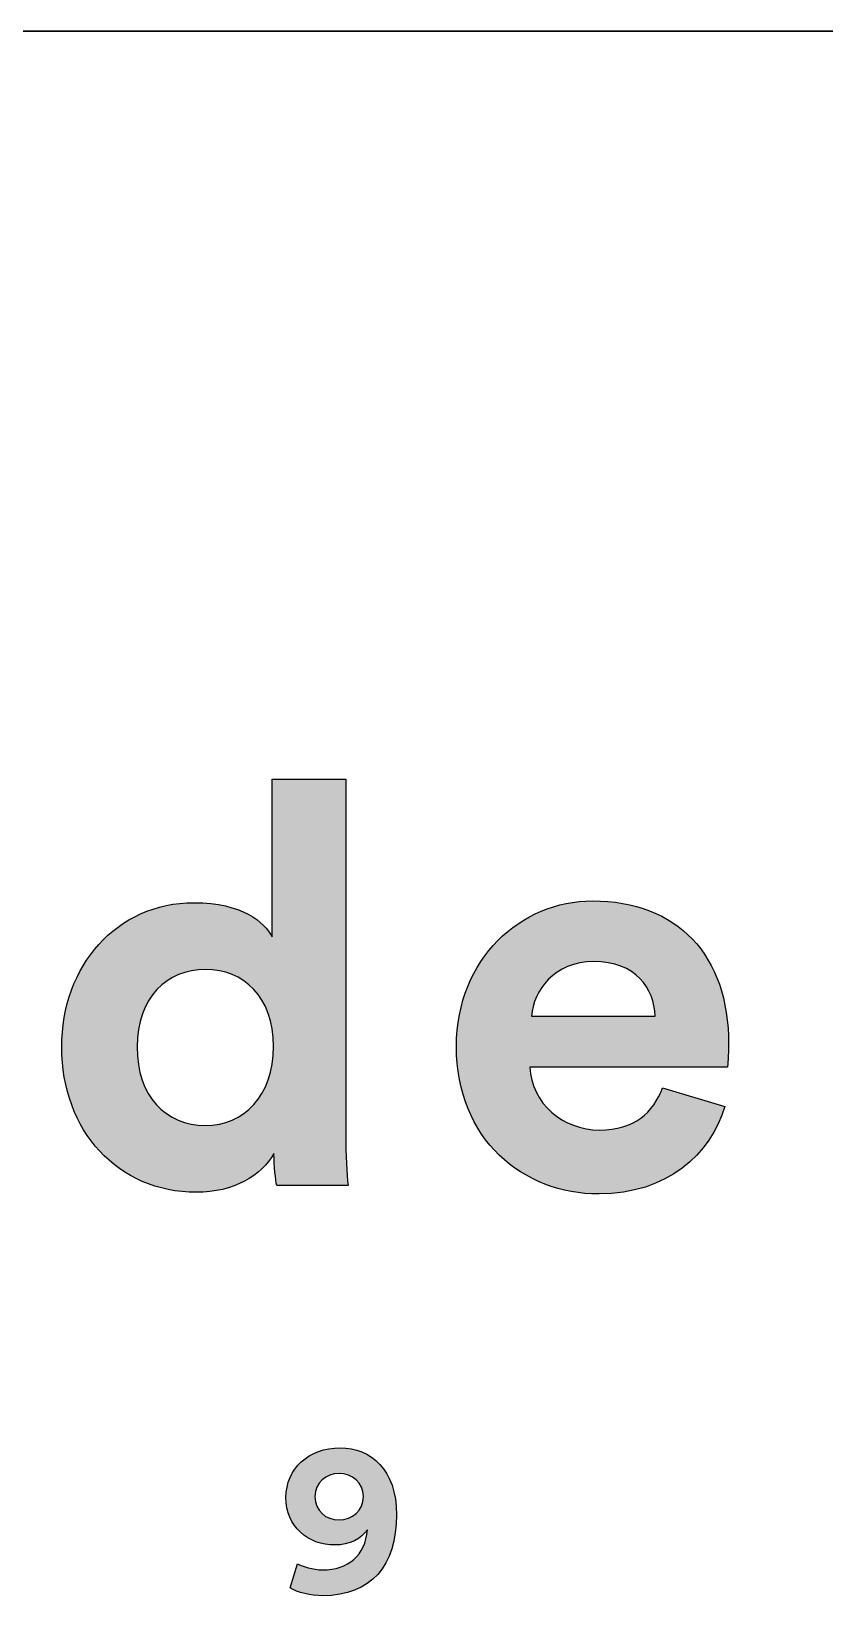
# Model space of a CAD drawing. Header units: millimetres. Extents: x 0 to 2008, y 0 to 2841.
# Drawn here: x 1762.7 to 1820.2, y 160.9 to 274.1 of the extents above; entities that cross this region are included whole.
import ezdxf

# ---------------------------------------------------------------- set-up
doc = ezdxf.new("R2010")
doc.units = ezdxf.units.MM
doc.header["$MEASUREMENT"] = 0
doc.layers.add('Layout Large', color=7, linetype='Continuous', true_color=0x000000)

msp = doc.modelspace()

# ---------------------------------------------------------------- hatches: boundary and pattern name
at = {"layer": 'Layout Large'}
h = msp.add_hatch(color=256, dxfattribs=at)
h.paths.add_polyline_path([(1785.49, 194.2), (1785.5, 193.18), (1785.54, 192.19), (1785.59, 191.3), (1785.65, 190.58), (1780.49, 190.58), (1780.46, 190.76), (1780.43, 190.98), (1780.39, 191.24), (1780.36, 191.54), (1780.33, 191.86), (1780.31, 192.2), (1780.3, 192.54), (1780.29, 192.9), (1780.25, 192.82), (1780.2, 192.75), (1780.16, 192.68), (1780.11, 192.6), (1780.06, 192.53), (1780.01, 192.46), (1779.96, 192.39), (1779.9, 192.32), (1779.85, 192.25), (1779.79, 192.18), (1779.73, 192.12), (1779.67, 192.05), (1779.61, 191.98), (1779.55, 191.92), (1779.48, 191.85), (1779.41, 191.79), (1779.35, 191.73), (1779.28, 191.66), (1779.13, 191.54), (1778.99, 191.43), (1778.83, 191.31), (1778.67, 191.2), (1778.51, 191.1), (1778.33, 191), (1778.16, 190.9), (1777.98, 190.81), (1777.79, 190.72), (1777.6, 190.64), (1777.4, 190.56), (1777.2, 190.49), (1776.99, 190.42), (1776.78, 190.36), (1776.57, 190.31), (1776.35, 190.26), (1776.12, 190.22), (1775.89, 190.18), (1775.66, 190.15), (1775.42, 190.12), (1775.18, 190.11), (1774.93, 190.1), (1774.68, 190.09), (1774.42, 190.1), (1774.16, 190.11), (1773.9, 190.12), (1773.64, 190.14), (1773.38, 190.17), (1773.13, 190.21), (1772.88, 190.25), (1772.63, 190.3), (1772.39, 190.35), (1772.15, 190.41), (1771.91, 190.47), (1771.67, 190.54), (1771.44, 190.62), (1771.21, 190.7), (1770.98, 190.79), (1770.76, 190.89), (1770.54, 190.98), (1770.33, 191.09), (1770.11, 191.2), (1769.9, 191.31), (1769.7, 191.43), (1769.49, 191.56), (1769.3, 191.69), (1769.1, 191.83), (1768.91, 191.97), (1768.72, 192.11), (1768.54, 192.26), (1768.36, 192.42), (1768.18, 192.58), (1768.01, 192.74), (1767.84, 192.91), (1767.68, 193.08), (1767.52, 193.26), (1767.36, 193.44), (1767.21, 193.63), (1767.06, 193.82), (1766.92, 194.02), (1766.78, 194.21), (1766.65, 194.42), (1766.52, 194.62), (1766.4, 194.84), (1766.28, 195.05), (1766.16, 195.27), (1766.05, 195.49), (1765.94, 195.72), (1765.84, 195.95), (1765.75, 196.18), (1765.66, 196.42), (1765.57, 196.66), (1765.49, 196.9), (1765.42, 197.15), (1765.35, 197.4), (1765.28, 197.65), (1765.22, 197.9), (1765.17, 198.16), (1765.12, 198.42), (1765.08, 198.69), (1765.04, 198.96), (1765.01, 199.23), (1764.98, 199.5), (1764.96, 199.77), (1764.95, 200.05), (1764.94, 200.33), (1764.93, 200.61), (1764.94, 200.89), (1764.95, 201.16), (1764.96, 201.43), (1764.98, 201.7), (1765.01, 201.96), (1765.04, 202.22), (1765.07, 202.48), (1765.11, 202.74), (1765.16, 203), (1765.21, 203.25), (1765.27, 203.5), (1765.34, 203.75), (1765.4, 203.99), (1765.48, 204.24), (1765.55, 204.48), (1765.64, 204.71), (1765.73, 204.95), (1765.82, 205.18), (1765.92, 205.4), (1766.02, 205.63), (1766.13, 205.85), (1766.24, 206.06), (1766.36, 206.28), (1766.48, 206.49), (1766.61, 206.69), (1766.74, 206.9), (1766.87, 207.09), (1767.01, 207.29), (1767.15, 207.48), (1767.3, 207.67), (1767.45, 207.85), (1767.61, 208.03), (1767.77, 208.2), (1767.94, 208.37), (1768.1, 208.54), (1768.28, 208.7), (1768.45, 208.85), (1768.63, 209), (1768.82, 209.15), (1769.01, 209.29), (1769.2, 209.43), (1769.39, 209.56), (1769.59, 209.69), (1769.8, 209.81), (1770, 209.93), (1770.21, 210.04), (1770.43, 210.14), (1770.64, 210.25), (1770.86, 210.34), (1771.08, 210.43), (1771.31, 210.51), (1771.54, 210.59), (1771.77, 210.66), (1772.01, 210.73), (1772.25, 210.79), (1772.49, 210.85), (1772.73, 210.89), (1772.98, 210.94), (1773.23, 210.97), (1773.48, 211), (1773.74, 211.02), (1774, 211.04), (1774.26, 211.05), (1774.52, 211.05), (1774.84, 211.05), (1775.15, 211.04), (1775.45, 211.02), (1775.73, 210.99), (1776.01, 210.96), (1776.28, 210.92), (1776.53, 210.87), (1776.78, 210.82), (1777.02, 210.76), (1777.25, 210.69), (1777.47, 210.62), (1777.68, 210.55), (1777.88, 210.47), (1778.07, 210.39), (1778.25, 210.3), (1778.43, 210.21), (1778.51, 210.16), (1778.59, 210.12), (1778.67, 210.07), (1778.75, 210.02), (1778.83, 209.97), (1778.9, 209.92), (1778.97, 209.87), (1779.04, 209.82), (1779.11, 209.77), (1779.18, 209.72), (1779.24, 209.67), (1779.3, 209.62), (1779.36, 209.57), (1779.42, 209.51), (1779.48, 209.46), (1779.53, 209.41), (1779.58, 209.36), (1779.64, 209.3), (1779.69, 209.25), (1779.73, 209.2), (1779.78, 209.14), (1779.82, 209.09), (1779.86, 209.04), (1779.9, 208.99), (1779.94, 208.93), (1779.98, 208.88), (1780.02, 208.83), (1780.05, 208.78), (1780.08, 208.73), (1780.11, 208.68), (1780.14, 208.63), (1780.17, 208.58), (1780.17, 219.99), (1785.49, 219.99)], flags=0)
h.paths.add_polyline_path([(1775.33, 194.93), (1775.2, 194.93), (1775.07, 194.93), (1774.94, 194.94), (1774.81, 194.95), (1774.68, 194.96), (1774.55, 194.98), (1774.43, 195), (1774.3, 195.02), (1774.18, 195.05), (1774.06, 195.08), (1773.94, 195.11), (1773.82, 195.14), (1773.7, 195.18), (1773.59, 195.22), (1773.47, 195.27), (1773.36, 195.31), (1773.25, 195.36), (1773.14, 195.41), (1773.03, 195.47), (1772.92, 195.53), (1772.82, 195.59), (1772.72, 195.65), (1772.62, 195.71), (1772.52, 195.78), (1772.42, 195.85), (1772.32, 195.93), (1772.23, 196.01), (1772.14, 196.08), (1772.05, 196.17), (1771.96, 196.25), (1771.87, 196.34), (1771.79, 196.43), (1771.71, 196.52), (1771.63, 196.62), (1771.55, 196.72), (1771.48, 196.82), (1771.4, 196.92), (1771.33, 197.02), (1771.26, 197.13), (1771.2, 197.24), (1771.13, 197.36), (1771.07, 197.47), (1771.01, 197.59), (1770.96, 197.71), (1770.9, 197.83), (1770.85, 197.96), (1770.8, 198.09), (1770.75, 198.22), (1770.71, 198.35), (1770.67, 198.48), (1770.63, 198.62), (1770.59, 198.76), (1770.56, 198.9), (1770.53, 199.05), (1770.5, 199.19), (1770.48, 199.34), (1770.45, 199.49), (1770.43, 199.65), (1770.42, 199.8), (1770.4, 199.96), (1770.39, 200.12), (1770.39, 200.28), (1770.38, 200.45), (1770.38, 200.61), (1770.38, 200.78), (1770.39, 200.94), (1770.39, 201.11), (1770.4, 201.27), (1770.42, 201.42), (1770.44, 201.58), (1770.46, 201.73), (1770.48, 201.88), (1770.5, 202.03), (1770.53, 202.17), (1770.56, 202.32), (1770.6, 202.46), (1770.64, 202.6), (1770.68, 202.73), (1770.72, 202.87), (1770.76, 203), (1770.81, 203.13), (1770.86, 203.25), (1770.92, 203.38), (1770.97, 203.5), (1771.03, 203.62), (1771.09, 203.73), (1771.15, 203.85), (1771.22, 203.96), (1771.29, 204.07), (1771.36, 204.17), (1771.43, 204.28), (1771.5, 204.38), (1771.58, 204.48), (1771.66, 204.57), (1771.74, 204.67), (1771.82, 204.76), (1771.91, 204.85), (1771.99, 204.93), (1772.08, 205.01), (1772.17, 205.09), (1772.26, 205.17), (1772.36, 205.25), (1772.45, 205.32), (1772.55, 205.39), (1772.65, 205.46), (1772.75, 205.52), (1772.86, 205.58), (1772.96, 205.64), (1773.07, 205.7), (1773.17, 205.75), (1773.28, 205.8), (1773.39, 205.85), (1773.51, 205.89), (1773.62, 205.93), (1773.74, 205.97), (1773.85, 206.01), (1773.97, 206.04), (1774.09, 206.07), (1774.21, 206.1), (1774.33, 206.13), (1774.45, 206.15), (1774.57, 206.17), (1774.7, 206.18), (1774.82, 206.2), (1774.95, 206.21), (1775.08, 206.21), (1775.21, 206.22), (1775.33, 206.22), (1775.46, 206.22), (1775.59, 206.21), (1775.72, 206.21), (1775.84, 206.2), (1775.97, 206.18), (1776.09, 206.17), (1776.22, 206.15), (1776.34, 206.13), (1776.46, 206.1), (1776.58, 206.08), (1776.7, 206.05), (1776.81, 206.01), (1776.93, 205.98), (1777.04, 205.94), (1777.16, 205.9), (1777.27, 205.85), (1777.38, 205.81), (1777.49, 205.76), (1777.59, 205.7), (1777.7, 205.65), (1777.8, 205.59), (1777.9, 205.53), (1778, 205.47), (1778.1, 205.4), (1778.2, 205.33), (1778.3, 205.26), (1778.39, 205.19), (1778.48, 205.11), (1778.57, 205.03), (1778.66, 204.95), (1778.74, 204.86), (1778.83, 204.78), (1778.91, 204.69), (1778.99, 204.6), (1779.07, 204.5), (1779.14, 204.4), (1779.22, 204.3), (1779.29, 204.2), (1779.36, 204.09), (1779.42, 203.99), (1779.49, 203.88), (1779.55, 203.76), (1779.61, 203.65), (1779.67, 203.53), (1779.72, 203.41), (1779.77, 203.29), (1779.82, 203.16), (1779.87, 203.03), (1779.92, 202.9), (1779.96, 202.77), (1780, 202.63), (1780.03, 202.5), (1780.07, 202.35), (1780.1, 202.21), (1780.13, 202.07), (1780.15, 201.92), (1780.17, 201.77), (1780.19, 201.62), (1780.21, 201.46), (1780.23, 201.31), (1780.24, 201.15), (1780.24, 200.98), (1780.25, 200.82), (1780.25, 200.65), (1780.25, 200.49), (1780.24, 200.32), (1780.24, 200.16), (1780.23, 199.99), (1780.21, 199.83), (1780.19, 199.68), (1780.17, 199.52), (1780.15, 199.37), (1780.13, 199.22), (1780.1, 199.07), (1780.07, 198.93), (1780.03, 198.78), (1780, 198.64), (1779.96, 198.5), (1779.92, 198.37), (1779.87, 198.23), (1779.82, 198.1), (1779.77, 197.97), (1779.72, 197.85), (1779.67, 197.72), (1779.61, 197.6), (1779.55, 197.48), (1779.49, 197.37), (1779.42, 197.25), (1779.36, 197.14), (1779.29, 197.03), (1779.22, 196.93), (1779.14, 196.82), (1779.07, 196.72), (1778.99, 196.62), (1778.91, 196.53), (1778.83, 196.43), (1778.74, 196.34), (1778.66, 196.26), (1778.57, 196.17), (1778.48, 196.09), (1778.39, 196.01), (1778.3, 195.93), (1778.2, 195.86), (1778.1, 195.79), (1778, 195.72), (1777.9, 195.65), (1777.8, 195.59), (1777.7, 195.53), (1777.59, 195.47), (1777.49, 195.41), (1777.38, 195.36), (1777.27, 195.31), (1777.16, 195.27), (1777.04, 195.22), (1776.93, 195.18), (1776.81, 195.14), (1776.7, 195.11), (1776.58, 195.08), (1776.46, 195.05), (1776.34, 195.02), (1776.22, 195), (1776.09, 194.98), (1775.97, 194.96), (1775.84, 194.95), (1775.72, 194.94), (1775.59, 194.93), (1775.46, 194.93)], flags=0)
h = msp.add_hatch(color=256, dxfattribs=at)
h.paths.add_polyline_path([(1812.92, 196.31), (1812.87, 196.15), (1812.82, 195.99), (1812.76, 195.83), (1812.7, 195.67), (1812.64, 195.51), (1812.57, 195.35), (1812.51, 195.2), (1812.44, 195.04), (1812.36, 194.89), (1812.28, 194.74), (1812.2, 194.59), (1812.12, 194.44), (1812.03, 194.29), (1811.94, 194.15), (1811.85, 194), (1811.76, 193.86), (1811.66, 193.72), (1811.56, 193.58), (1811.45, 193.44), (1811.35, 193.31), (1811.24, 193.17), (1811.12, 193.04), (1811.01, 192.91), (1810.89, 192.78), (1810.76, 192.66), (1810.64, 192.54), (1810.51, 192.41), (1810.38, 192.3), (1810.25, 192.18), (1810.11, 192.07), (1809.97, 191.95), (1809.83, 191.84), (1809.68, 191.74), (1809.54, 191.63), (1809.38, 191.53), (1809.23, 191.43), (1809.07, 191.34), (1808.91, 191.24), (1808.75, 191.15), (1808.59, 191.07), (1808.42, 190.98), (1808.25, 190.9), (1808.08, 190.82), (1807.9, 190.74), (1807.72, 190.67), (1807.54, 190.6), (1807.36, 190.54), (1807.17, 190.48), (1806.98, 190.42), (1806.79, 190.36), (1806.59, 190.31), (1806.39, 190.26), (1806.19, 190.21), (1805.99, 190.17), (1805.79, 190.14), (1805.58, 190.1), (1805.37, 190.07), (1805.15, 190.04), (1804.94, 190.02), (1804.72, 190), (1804.5, 189.99), (1804.27, 189.98), (1804.05, 189.97), (1803.82, 189.97), (1803.56, 189.97), (1803.3, 189.98), (1803.05, 190), (1802.8, 190.02), (1802.55, 190.04), (1802.29, 190.07), (1802.05, 190.11), (1801.8, 190.15), (1801.55, 190.2), (1801.31, 190.25), (1801.07, 190.31), (1800.83, 190.38), (1800.59, 190.45), (1800.35, 190.52), (1800.12, 190.61), (1799.89, 190.69), (1799.66, 190.78), (1799.44, 190.88), (1799.21, 190.98), (1798.99, 191.09), (1798.78, 191.2), (1798.56, 191.32), (1798.35, 191.44), (1798.14, 191.57), (1797.94, 191.71), (1797.73, 191.85), (1797.54, 191.99), (1797.34, 192.14), (1797.15, 192.29), (1796.96, 192.45), (1796.78, 192.61), (1796.6, 192.78), (1796.42, 192.96), (1796.25, 193.14), (1796.09, 193.32), (1795.92, 193.51), (1795.76, 193.7), (1795.61, 193.9), (1795.46, 194.1), (1795.32, 194.31), (1795.18, 194.52), (1795.04, 194.74), (1794.91, 194.96), (1794.79, 195.19), (1794.67, 195.42), (1794.55, 195.65), (1794.44, 195.9), (1794.34, 196.14), (1794.24, 196.39), (1794.15, 196.64), (1794.06, 196.9), (1793.98, 197.16), (1793.9, 197.43), (1793.84, 197.7), (1793.77, 197.98), (1793.72, 198.26), (1793.67, 198.54), (1793.62, 198.83), (1793.58, 199.13), (1793.55, 199.42), (1793.53, 199.72), (1793.51, 200.03), (1793.5, 200.34), (1793.5, 200.65), (1793.5, 200.95), (1793.51, 201.25), (1793.53, 201.54), (1793.55, 201.82), (1793.58, 202.11), (1793.62, 202.39), (1793.66, 202.66), (1793.71, 202.94), (1793.76, 203.21), (1793.83, 203.47), (1793.89, 203.73), (1793.97, 203.99), (1794.04, 204.25), (1794.13, 204.5), (1794.22, 204.75), (1794.31, 204.99), (1794.41, 205.23), (1794.52, 205.46), (1794.63, 205.69), (1794.75, 205.92), (1794.87, 206.14), (1794.99, 206.36), (1795.12, 206.58), (1795.26, 206.79), (1795.4, 206.99), (1795.54, 207.19), (1795.69, 207.39), (1795.84, 207.58), (1796, 207.77), (1796.16, 207.95), (1796.33, 208.13), (1796.49, 208.31), (1796.67, 208.48), (1796.84, 208.64), (1797.02, 208.8), (1797.2, 208.96), (1797.39, 209.11), (1797.58, 209.25), (1797.77, 209.39), (1797.97, 209.53), (1798.17, 209.66), (1798.37, 209.78), (1798.57, 209.9), (1798.78, 210.02), (1798.99, 210.13), (1799.2, 210.23), (1799.42, 210.33), (1799.63, 210.43), (1799.85, 210.52), (1800.07, 210.6), (1800.3, 210.68), (1800.52, 210.75), (1800.75, 210.82), (1800.98, 210.88), (1801.21, 210.93), (1801.44, 210.98), (1801.67, 211.03), (1801.9, 211.07), (1802.14, 211.1), (1802.37, 211.13), (1802.61, 211.15), (1802.85, 211.16), (1803.09, 211.17), (1803.33, 211.18), (1803.62, 211.17), (1803.9, 211.16), (1804.18, 211.15), (1804.46, 211.13), (1804.73, 211.1), (1805, 211.07), (1805.26, 211.04), (1805.53, 210.99), (1805.78, 210.95), (1806.04, 210.89), (1806.29, 210.83), (1806.53, 210.77), (1806.77, 210.7), (1807.01, 210.63), (1807.25, 210.54), (1807.48, 210.46), (1807.7, 210.37), (1807.92, 210.27), (1808.14, 210.17), (1808.35, 210.07), (1808.56, 209.95), (1808.77, 209.84), (1808.97, 209.72), (1809.17, 209.59), (1809.36, 209.46), (1809.55, 209.32), (1809.73, 209.18), (1809.91, 209.04), (1810.08, 208.88), (1810.25, 208.73), (1810.42, 208.57), (1810.58, 208.4), (1810.74, 208.23), (1810.89, 208.06), (1811.04, 207.88), (1811.18, 207.7), (1811.32, 207.51), (1811.45, 207.31), (1811.58, 207.12), (1811.7, 206.92), (1811.82, 206.71), (1811.94, 206.5), (1812.05, 206.28), (1812.15, 206.06), (1812.25, 205.84), (1812.35, 205.61), (1812.44, 205.38), (1812.53, 205.14), (1812.61, 204.9), (1812.68, 204.66), (1812.75, 204.41), (1812.82, 204.16), (1812.88, 203.9), (1812.93, 203.64), (1812.98, 203.37), (1813.03, 203.1), (1813.07, 202.83), (1813.1, 202.56), (1813.13, 202.28), (1813.16, 201.99), (1813.18, 201.7), (1813.19, 201.41), (1813.2, 201.12), (1813.2, 200.82), (1813.2, 200.53), (1813.19, 200.24), (1813.12, 199.17), (1813.12, 199.16), (1813.12, 199.15), (1798.82, 199.15), (1798.83, 199.03), (1798.84, 198.91), (1798.85, 198.78), (1798.87, 198.66), (1798.89, 198.55), (1798.91, 198.43), (1798.93, 198.31), (1798.96, 198.2), (1798.99, 198.08), (1799.03, 197.97), (1799.06, 197.86), (1799.1, 197.75), (1799.14, 197.64), (1799.19, 197.54), (1799.23, 197.43), (1799.28, 197.33), (1799.33, 197.22), (1799.39, 197.12), (1799.44, 197.02), (1799.5, 196.93), (1799.56, 196.83), (1799.63, 196.73), (1799.69, 196.64), (1799.76, 196.55), (1799.83, 196.46), (1799.9, 196.37), (1799.98, 196.29), (1800.05, 196.2), (1800.13, 196.12), (1800.21, 196.04), (1800.29, 195.96), (1800.38, 195.89), (1800.46, 195.81), (1800.55, 195.74), (1800.64, 195.67), (1800.73, 195.6), (1800.83, 195.53), (1800.92, 195.47), (1801.02, 195.4), (1801.12, 195.34), (1801.22, 195.29), (1801.32, 195.23), (1801.42, 195.18), (1801.52, 195.12), (1801.63, 195.07), (1801.74, 195.03), (1801.85, 194.98), (1801.96, 194.94), (1802.07, 194.9), (1802.18, 194.86), (1802.29, 194.83), (1802.41, 194.79), (1802.52, 194.76), (1802.64, 194.74), (1802.76, 194.71), (1802.88, 194.69), (1803, 194.67), (1803.12, 194.65), (1803.24, 194.64), (1803.36, 194.62), (1803.48, 194.61), (1803.61, 194.61), (1803.73, 194.6), (1803.86, 194.6), (1804.09, 194.6), (1804.32, 194.62), (1804.54, 194.63), (1804.64, 194.65), (1804.75, 194.66), (1804.85, 194.67), (1804.96, 194.69), (1805.06, 194.71), (1805.16, 194.73), (1805.25, 194.75), (1805.35, 194.77), (1805.45, 194.8), (1805.54, 194.83), (1805.63, 194.85), (1805.72, 194.88), (1805.81, 194.91), (1805.9, 194.95), (1805.98, 194.98), (1806.07, 195.02), (1806.15, 195.06), (1806.23, 195.09), (1806.31, 195.13), (1806.39, 195.18), (1806.47, 195.22), (1806.54, 195.26), (1806.62, 195.31), (1806.69, 195.36), (1806.76, 195.4), (1806.83, 195.45), (1806.9, 195.51), (1806.97, 195.56), (1807.03, 195.61), (1807.1, 195.67), (1807.16, 195.72), (1807.23, 195.78), (1807.29, 195.84), (1807.35, 195.9), (1807.4, 195.96), (1807.46, 196.02), (1807.52, 196.09), (1807.57, 196.15), (1807.62, 196.22), (1807.68, 196.28), (1807.73, 196.35), (1807.78, 196.42), (1807.82, 196.49), (1807.87, 196.56), (1807.92, 196.63), (1807.96, 196.7), (1808.05, 196.85), (1808.13, 197), (1808.2, 197.16), (1808.28, 197.32), (1808.34, 197.48), (1808.41, 197.65)], flags=0)
h.paths.add_polyline_path([(1807.88, 202.85), (1798.94, 202.85), (1798.95, 202.93), (1798.96, 203.02), (1798.97, 203.11), (1798.98, 203.19), (1799, 203.28), (1799.01, 203.37), (1799.03, 203.46), (1799.05, 203.54), (1799.08, 203.63), (1799.1, 203.72), (1799.13, 203.8), (1799.16, 203.89), (1799.19, 203.98), (1799.22, 204.06), (1799.26, 204.15), (1799.3, 204.24), (1799.34, 204.32), (1799.38, 204.4), (1799.42, 204.49), (1799.47, 204.57), (1799.52, 204.65), (1799.56, 204.74), (1799.62, 204.82), (1799.67, 204.9), (1799.73, 204.98), (1799.78, 205.06), (1799.84, 205.13), (1799.9, 205.21), (1799.97, 205.29), (1800.03, 205.36), (1800.1, 205.43), (1800.17, 205.5), (1800.24, 205.57), (1800.32, 205.64), (1800.39, 205.71), (1800.47, 205.78), (1800.55, 205.84), (1800.63, 205.9), (1800.71, 205.96), (1800.8, 206.02), (1800.88, 206.08), (1800.97, 206.14), (1801.06, 206.19), (1801.16, 206.24), (1801.25, 206.29), (1801.35, 206.34), (1801.45, 206.39), (1801.55, 206.43), (1801.65, 206.47), (1801.75, 206.51), (1801.86, 206.55), (1801.97, 206.58), (1802.08, 206.61), (1802.19, 206.64), (1802.3, 206.67), (1802.42, 206.69), (1802.54, 206.72), (1802.66, 206.73), (1802.78, 206.75), (1802.9, 206.76), (1803.02, 206.78), (1803.15, 206.78), (1803.28, 206.79), (1803.41, 206.79), (1803.55, 206.79), (1803.69, 206.78), (1803.83, 206.78), (1803.97, 206.77), (1804.1, 206.75), (1804.23, 206.74), (1804.36, 206.72), (1804.49, 206.7), (1804.61, 206.68), (1804.73, 206.65), (1804.85, 206.63), (1804.96, 206.6), (1805.07, 206.56), (1805.19, 206.53), (1805.29, 206.49), (1805.4, 206.45), (1805.5, 206.41), (1805.6, 206.37), (1805.7, 206.32), (1805.8, 206.28), (1805.89, 206.23), (1805.98, 206.18), (1806.07, 206.12), (1806.16, 206.07), (1806.24, 206.01), (1806.33, 205.95), (1806.41, 205.89), (1806.48, 205.83), (1806.56, 205.77), (1806.63, 205.7), (1806.7, 205.63), (1806.77, 205.56), (1806.84, 205.5), (1806.9, 205.42), (1806.96, 205.35), (1807.02, 205.28), (1807.08, 205.2), (1807.14, 205.13), (1807.19, 205.05), (1807.24, 204.97), (1807.29, 204.89), (1807.34, 204.81), (1807.38, 204.73), (1807.43, 204.64), (1807.47, 204.56), (1807.51, 204.48), (1807.54, 204.39), (1807.58, 204.3), (1807.61, 204.22), (1807.64, 204.13), (1807.67, 204.04), (1807.7, 203.95), (1807.73, 203.86), (1807.75, 203.77), (1807.77, 203.68), (1807.79, 203.59), (1807.81, 203.5), (1807.82, 203.41), (1807.84, 203.31), (1807.85, 203.22), (1807.86, 203.13), (1807.87, 203.04), (1807.87, 202.94)], flags=0)
h = msp.add_hatch(color=256, dxfattribs=at)
h.paths.add_polyline_path([(1781.99, 163.21), (1782.03, 163.2), (1782.07, 163.18), (1782.11, 163.16), (1782.15, 163.14), (1782.24, 163.1), (1782.33, 163.06), (1782.43, 163.02), (1782.54, 162.99), (1782.65, 162.95), (1782.77, 162.92), (1782.89, 162.89), (1783.02, 162.86), (1783.15, 162.84), (1783.28, 162.81), (1783.41, 162.8), (1783.54, 162.78), (1783.61, 162.78), (1783.67, 162.78), (1783.74, 162.78), (1783.81, 162.77), (1783.89, 162.78), (1783.98, 162.78), (1784.06, 162.78), (1784.15, 162.79), (1784.23, 162.79), (1784.31, 162.8), (1784.39, 162.81), (1784.47, 162.82), (1784.55, 162.83), (1784.63, 162.85), (1784.71, 162.86), (1784.78, 162.88), (1784.86, 162.9), (1784.93, 162.92), (1785.01, 162.94), (1785.08, 162.96), (1785.15, 162.99), (1785.22, 163.01), (1785.29, 163.04), (1785.35, 163.07), (1785.42, 163.1), (1785.49, 163.13), (1785.55, 163.16), (1785.61, 163.2), (1785.67, 163.23), (1785.74, 163.27), (1785.79, 163.31), (1785.85, 163.35), (1785.91, 163.39), (1785.97, 163.43), (1786.02, 163.48), (1786.07, 163.52), (1786.13, 163.57), (1786.18, 163.61), (1786.23, 163.66), (1786.27, 163.72), (1786.32, 163.77), (1786.37, 163.82), (1786.41, 163.88), (1786.45, 163.93), (1786.49, 163.99), (1786.53, 164.05), (1786.57, 164.11), (1786.61, 164.17), (1786.65, 164.23), (1786.68, 164.3), (1786.71, 164.36), (1786.75, 164.43), (1786.78, 164.5), (1786.81, 164.57), (1786.83, 164.64), (1786.86, 164.71), (1786.88, 164.78), (1786.91, 164.86), (1786.93, 164.93), (1786.95, 165.01), (1786.97, 165.09), (1786.98, 165.17), (1787, 165.25), (1787.01, 165.33), (1787.03, 165.41), (1787.04, 165.5), (1787.04, 165.59), (1787.05, 165.67), (1787.03, 165.64), (1787.01, 165.61), (1786.99, 165.58), (1786.97, 165.55), (1786.94, 165.52), (1786.92, 165.5), (1786.9, 165.47), (1786.87, 165.44), (1786.85, 165.41), (1786.82, 165.38), (1786.77, 165.33), (1786.71, 165.28), (1786.65, 165.23), (1786.59, 165.18), (1786.53, 165.13), (1786.47, 165.08), (1786.4, 165.04), (1786.33, 165), (1786.26, 164.96), (1786.19, 164.92), (1786.11, 164.88), (1786.04, 164.84), (1785.96, 164.81), (1785.88, 164.78), (1785.8, 164.75), (1785.71, 164.72), (1785.63, 164.7), (1785.54, 164.67), (1785.45, 164.65), (1785.36, 164.63), (1785.27, 164.62), (1785.18, 164.6), (1785.08, 164.59), (1784.98, 164.58), (1784.89, 164.58), (1784.79, 164.57), (1784.69, 164.57), (1784.6, 164.57), (1784.51, 164.57), (1784.42, 164.58), (1784.34, 164.59), (1784.25, 164.59), (1784.16, 164.61), (1784.08, 164.62), (1783.99, 164.63), (1783.91, 164.65), (1783.82, 164.67), (1783.74, 164.69), (1783.66, 164.71), (1783.57, 164.73), (1783.49, 164.75), (1783.41, 164.78), (1783.33, 164.81), (1783.25, 164.84), (1783.18, 164.87), (1783.1, 164.91), (1783.03, 164.94), (1782.95, 164.98), (1782.88, 165.02), (1782.81, 165.06), (1782.73, 165.1), (1782.66, 165.14), (1782.6, 165.19), (1782.53, 165.24), (1782.46, 165.29), (1782.4, 165.34), (1782.33, 165.39), (1782.27, 165.44), (1782.21, 165.5), (1782.15, 165.55), (1782.09, 165.61), (1782.03, 165.67), (1781.98, 165.73), (1781.93, 165.79), (1781.87, 165.86), (1781.82, 165.92), (1781.77, 165.99), (1781.73, 166.06), (1781.68, 166.13), (1781.64, 166.2), (1781.59, 166.27), (1781.55, 166.35), (1781.51, 166.42), (1781.48, 166.5), (1781.44, 166.58), (1781.41, 166.66), (1781.38, 166.74), (1781.35, 166.82), (1781.32, 166.9), (1781.3, 166.99), (1781.27, 167.07), (1781.25, 167.16), (1781.23, 167.25), (1781.22, 167.34), (1781.2, 167.43), (1781.19, 167.52), (1781.18, 167.62), (1781.17, 167.71), (1781.16, 167.81), (1781.16, 167.91), (1781.16, 168), (1781.16, 168.1), (1781.16, 168.2), (1781.17, 168.3), (1781.18, 168.39), (1781.19, 168.48), (1781.2, 168.58), (1781.22, 168.67), (1781.24, 168.76), (1781.25, 168.85), (1781.28, 168.94), (1781.3, 169.03), (1781.33, 169.11), (1781.36, 169.2), (1781.39, 169.28), (1781.42, 169.37), (1781.45, 169.45), (1781.49, 169.53), (1781.53, 169.61), (1781.57, 169.69), (1781.61, 169.77), (1781.66, 169.84), (1781.7, 169.92), (1781.75, 169.99), (1781.8, 170.06), (1781.85, 170.13), (1781.91, 170.2), (1781.96, 170.27), (1782.02, 170.34), (1782.08, 170.4), (1782.14, 170.46), (1782.21, 170.53), (1782.27, 170.59), (1782.34, 170.65), (1782.4, 170.7), (1782.47, 170.76), (1782.54, 170.81), (1782.62, 170.87), (1782.69, 170.92), (1782.77, 170.97), (1782.84, 171.01), (1782.92, 171.06), (1783, 171.1), (1783.08, 171.15), (1783.17, 171.19), (1783.25, 171.23), (1783.34, 171.26), (1783.42, 171.3), (1783.51, 171.33), (1783.6, 171.36), (1783.69, 171.39), (1783.78, 171.42), (1783.88, 171.45), (1783.97, 171.47), (1784.07, 171.49), (1784.16, 171.51), (1784.26, 171.53), (1784.36, 171.54), (1784.46, 171.56), (1784.56, 171.57), (1784.66, 171.58), (1784.77, 171.59), (1784.87, 171.59), (1784.98, 171.6), (1785.08, 171.6), (1785.19, 171.6), (1785.29, 171.59), (1785.39, 171.59), (1785.49, 171.58), (1785.6, 171.57), (1785.7, 171.56), (1785.8, 171.54), (1785.9, 171.52), (1785.99, 171.5), (1786.09, 171.48), (1786.19, 171.46), (1786.28, 171.43), (1786.38, 171.4), (1786.47, 171.37), (1786.57, 171.34), (1786.66, 171.3), (1786.75, 171.26), (1786.84, 171.22), (1786.93, 171.18), (1787.01, 171.13), (1787.1, 171.08), (1787.18, 171.03), (1787.27, 170.98), (1787.35, 170.93), (1787.43, 170.87), (1787.51, 170.81), (1787.59, 170.75), (1787.67, 170.68), (1787.74, 170.62), (1787.81, 170.55), (1787.89, 170.48), (1787.96, 170.4), (1788.03, 170.33), (1788.09, 170.25), (1788.16, 170.17), (1788.22, 170.08), (1788.28, 170), (1788.34, 169.91), (1788.4, 169.82), (1788.46, 169.72), (1788.51, 169.63), (1788.57, 169.53), (1788.62, 169.43), (1788.66, 169.33), (1788.71, 169.22), (1788.76, 169.11), (1788.8, 169), (1788.84, 168.89), (1788.88, 168.78), (1788.91, 168.66), (1788.95, 168.54), (1788.98, 168.42), (1789.01, 168.29), (1789.03, 168.17), (1789.06, 168.04), (1789.08, 167.9), (1789.1, 167.77), (1789.12, 167.63), (1789.13, 167.49), (1789.14, 167.35), (1789.15, 167.21), (1789.16, 167.06), (1789.16, 166.91), (1789.16, 166.76), (1789.16, 166.42), (1789.14, 166.09), (1789.13, 165.92), (1789.12, 165.76), (1789.1, 165.61), (1789.08, 165.45), (1789.06, 165.3), (1789.03, 165.14), (1789, 165), (1788.97, 164.85), (1788.94, 164.71), (1788.9, 164.56), (1788.86, 164.43), (1788.82, 164.29), (1788.78, 164.15), (1788.73, 164.02), (1788.68, 163.89), (1788.63, 163.77), (1788.58, 163.64), (1788.52, 163.52), (1788.46, 163.4), (1788.4, 163.29), (1788.33, 163.17), (1788.26, 163.06), (1788.19, 162.95), (1788.12, 162.84), (1788.05, 162.74), (1787.97, 162.64), (1787.89, 162.54), (1787.8, 162.45), (1787.72, 162.35), (1787.63, 162.26), (1787.54, 162.18), (1787.45, 162.09), (1787.35, 162.01), (1787.25, 161.93), (1787.15, 161.85), (1787.05, 161.78), (1786.94, 161.71), (1786.84, 161.64), (1786.72, 161.58), (1786.61, 161.52), (1786.5, 161.46), (1786.38, 161.4), (1786.26, 161.35), (1786.13, 161.3), (1786.01, 161.25), (1785.88, 161.2), (1785.75, 161.16), (1785.61, 161.12), (1785.48, 161.09), (1785.34, 161.06), (1785.2, 161.03), (1785.06, 161), (1784.91, 160.98), (1784.76, 160.96), (1784.61, 160.94), (1784.46, 160.92), (1784.3, 160.91), (1784.15, 160.91), (1783.99, 160.9), (1783.82, 160.9), (1783.66, 160.9), (1783.49, 160.91), (1783.33, 160.92), (1783.16, 160.94), (1783, 160.96), (1782.83, 160.99), (1782.67, 161.02), (1782.52, 161.06), (1782.36, 161.1), (1782.21, 161.14), (1782.07, 161.19), (1782, 161.21), (1781.93, 161.24), (1781.87, 161.26), (1781.8, 161.29), (1781.74, 161.32), (1781.68, 161.35), (1781.62, 161.38), (1781.56, 161.41), (1781.51, 161.44), (1781.46, 161.47)], flags=0)
h.paths.add_polyline_path([(1785, 169.75), (1785.05, 169.75), (1785.09, 169.75), (1785.14, 169.75), (1785.18, 169.75), (1785.23, 169.74), (1785.27, 169.74), (1785.31, 169.73), (1785.36, 169.72), (1785.4, 169.72), (1785.44, 169.71), (1785.48, 169.7), (1785.52, 169.69), (1785.56, 169.67), (1785.61, 169.66), (1785.65, 169.65), (1785.68, 169.63), (1785.72, 169.62), (1785.76, 169.6), (1785.8, 169.58), (1785.84, 169.57), (1785.88, 169.55), (1785.91, 169.53), (1785.95, 169.51), (1785.98, 169.49), (1786.02, 169.46), (1786.05, 169.44), (1786.09, 169.42), (1786.12, 169.39), (1786.15, 169.37), (1786.19, 169.34), (1786.22, 169.32), (1786.25, 169.29), (1786.28, 169.26), (1786.31, 169.23), (1786.33, 169.2), (1786.36, 169.17), (1786.39, 169.14), (1786.41, 169.11), (1786.44, 169.08), (1786.46, 169.04), (1786.49, 169.01), (1786.51, 168.98), (1786.53, 168.94), (1786.55, 168.91), (1786.57, 168.87), (1786.59, 168.83), (1786.61, 168.8), (1786.63, 168.76), (1786.64, 168.72), (1786.66, 168.68), (1786.67, 168.64), (1786.69, 168.6), (1786.7, 168.56), (1786.71, 168.52), (1786.72, 168.47), (1786.73, 168.43), (1786.74, 168.39), (1786.75, 168.34), (1786.75, 168.3), (1786.76, 168.25), (1786.76, 168.21), (1786.77, 168.16), (1786.77, 168.12), (1786.77, 168.07), (1786.77, 168.02), (1786.77, 167.97), (1786.76, 167.93), (1786.76, 167.88), (1786.75, 167.84), (1786.75, 167.79), (1786.74, 167.75), (1786.73, 167.71), (1786.72, 167.66), (1786.71, 167.62), (1786.7, 167.58), (1786.69, 167.54), (1786.67, 167.5), (1786.66, 167.46), (1786.64, 167.42), (1786.63, 167.38), (1786.61, 167.34), (1786.59, 167.3), (1786.57, 167.27), (1786.55, 167.23), (1786.53, 167.19), (1786.51, 167.16), (1786.49, 167.12), (1786.46, 167.09), (1786.44, 167.06), (1786.41, 167.03), (1786.39, 166.99), (1786.36, 166.96), (1786.33, 166.93), (1786.31, 166.9), (1786.28, 166.87), (1786.25, 166.85), (1786.22, 166.82), (1786.19, 166.79), (1786.15, 166.77), (1786.12, 166.74), (1786.09, 166.72), (1786.05, 166.69), (1786.02, 166.67), (1785.98, 166.65), (1785.95, 166.63), (1785.91, 166.61), (1785.88, 166.59), (1785.84, 166.57), (1785.8, 166.55), (1785.76, 166.53), (1785.72, 166.52), (1785.68, 166.5), (1785.65, 166.49), (1785.61, 166.48), (1785.56, 166.46), (1785.52, 166.45), (1785.48, 166.44), (1785.44, 166.43), (1785.4, 166.42), (1785.36, 166.41), (1785.31, 166.41), (1785.27, 166.4), (1785.23, 166.39), (1785.18, 166.39), (1785.14, 166.39), (1785.09, 166.38), (1785.05, 166.38), (1785, 166.38), (1784.96, 166.38), (1784.91, 166.38), (1784.87, 166.39), (1784.83, 166.39), (1784.78, 166.39), (1784.74, 166.4), (1784.7, 166.4), (1784.65, 166.41), (1784.61, 166.42), (1784.57, 166.43), (1784.53, 166.44), (1784.49, 166.45), (1784.44, 166.46), (1784.4, 166.47), (1784.36, 166.49), (1784.33, 166.5), (1784.29, 166.52), (1784.25, 166.53), (1784.21, 166.55), (1784.17, 166.57), (1784.14, 166.58), (1784.1, 166.6), (1784.06, 166.62), (1784.03, 166.64), (1783.99, 166.67), (1783.96, 166.69), (1783.93, 166.71), (1783.89, 166.74), (1783.86, 166.76), (1783.83, 166.79), (1783.8, 166.81), (1783.77, 166.84), (1783.74, 166.87), (1783.71, 166.9), (1783.68, 166.93), (1783.66, 166.96), (1783.63, 166.99), (1783.6, 167.02), (1783.58, 167.05), (1783.56, 167.08), (1783.53, 167.12), (1783.51, 167.15), (1783.49, 167.19), (1783.47, 167.22), (1783.45, 167.26), (1783.43, 167.3), (1783.41, 167.33), (1783.39, 167.37), (1783.38, 167.41), (1783.36, 167.45), (1783.35, 167.49), (1783.33, 167.53), (1783.32, 167.57), (1783.31, 167.62), (1783.3, 167.66), (1783.29, 167.7), (1783.28, 167.75), (1783.28, 167.79), (1783.27, 167.83), (1783.26, 167.88), (1783.26, 167.93), (1783.26, 167.97), (1783.26, 168.02), (1783.26, 168.07), (1783.26, 168.12), (1783.26, 168.16), (1783.26, 168.21), (1783.26, 168.25), (1783.27, 168.3), (1783.28, 168.34), (1783.28, 168.39), (1783.29, 168.43), (1783.3, 168.47), (1783.31, 168.52), (1783.32, 168.56), (1783.34, 168.6), (1783.35, 168.64), (1783.36, 168.68), (1783.38, 168.72), (1783.4, 168.76), (1783.41, 168.8), (1783.43, 168.83), (1783.45, 168.87), (1783.47, 168.91), (1783.49, 168.94), (1783.51, 168.98), (1783.54, 169.01), (1783.56, 169.04), (1783.58, 169.08), (1783.61, 169.11), (1783.63, 169.14), (1783.66, 169.17), (1783.69, 169.2), (1783.72, 169.23), (1783.75, 169.26), (1783.78, 169.29), (1783.81, 169.32), (1783.84, 169.34), (1783.87, 169.37), (1783.9, 169.39), (1783.93, 169.42), (1783.97, 169.44), (1784, 169.46), (1784.04, 169.49), (1784.07, 169.51), (1784.11, 169.53), (1784.14, 169.55), (1784.18, 169.57), (1784.22, 169.58), (1784.25, 169.6), (1784.29, 169.62), (1784.33, 169.63), (1784.37, 169.65), (1784.41, 169.66), (1784.45, 169.67), (1784.49, 169.69), (1784.53, 169.7), (1784.57, 169.71), (1784.62, 169.72), (1784.66, 169.72), (1784.7, 169.73), (1784.74, 169.74), (1784.79, 169.74), (1784.83, 169.75), (1784.87, 169.75), (1784.92, 169.75), (1784.96, 169.75)], flags=0)

# ---------------------------------------------------------------- linework, layer by layer
at = {"layer": 'Layout Large', "lineweight": 30}
msp.add_line((1957.19, 274.11), (1652.15, 274.11), dxfattribs=at)
at = {"layer": 'Layout Large'}
for p, q in [((1780.17, 208.58), (1780.17, 219.99)), ((1780.17, 219.99), (1785.49, 219.99)), ((1785.49, 219.99), (1785.49, 194.2)), ((1798.94, 202.85), (1807.88, 202.85)), ((1813.12, 199.15), (1798.82, 199.15)), ((1808.41, 197.65), (1812.92, 196.31)), ((1785.65, 190.58), (1780.49, 190.58)), ((1781.46, 161.47), (1781.99, 163.21))]:
    msp.add_line(p, q, dxfattribs=at)
for points in [[(1764.93, 200.61), (1764.93, 206.46), (1768.88, 211.05), (1774.52, 211.05)], [(1774.52, 211.05), (1777.98, 211.05), (1779.6, 209.63), (1780.17, 208.58)], [(1793.5, 200.65), (1793.5, 207.03), (1798.21, 211.18), (1803.33, 211.18)], [(1803.33, 211.18), (1809.5, 211.18), (1813.2, 207.24), (1813.2, 200.82)], [(1775.33, 206.22), (1772.57, 206.22), (1770.38, 204.19), (1770.38, 200.61)], [(1780.25, 200.65), (1780.25, 204.23), (1778.1, 206.22), (1775.33, 206.22)], [(1803.41, 206.79), (1800.61, 206.79), (1799.06, 204.68), (1798.94, 202.85)], [(1807.88, 202.85), (1807.8, 204.84), (1806.5, 206.79), (1803.41, 206.79)], [(1774.68, 190.09), (1769, 190.09), (1764.93, 194.56), (1764.93, 200.61)], [(1770.38, 200.61), (1770.38, 197.04), (1772.49, 194.93), (1775.33, 194.93)], [(1775.33, 194.93), (1778.1, 194.93), (1780.25, 197.04), (1780.25, 200.65)], [(1803.82, 189.97), (1798.33, 189.97), (1793.5, 193.91), (1793.5, 200.65)], [(1813.2, 200.82), (1813.2, 200.05), (1813.12, 199.23), (1813.12, 199.15)], [(1798.82, 199.15), (1798.94, 196.51), (1801.18, 194.6), (1803.86, 194.6)], [(1803.86, 194.6), (1806.38, 194.6), (1807.76, 195.86), (1808.41, 197.65)], [(1812.92, 196.31), (1811.9, 192.85), (1808.73, 189.97), (1803.82, 189.97)], [(1785.49, 194.2), (1785.49, 192.85), (1785.57, 191.39), (1785.65, 190.58)], [(1780.29, 192.9), (1779.4, 191.31), (1777.37, 190.09), (1774.68, 190.09)], [(1780.49, 190.58), (1780.41, 190.99), (1780.29, 191.96), (1780.29, 192.9)], [(1781.16, 168), (1781.16, 170.1), (1782.81, 171.6), (1785.08, 171.6)], [(1785.08, 171.6), (1787.3, 171.6), (1789.16, 170.02), (1789.16, 166.76)], [(1785, 169.75), (1784.06, 169.75), (1783.26, 169.08), (1783.26, 168.07)], [(1786.77, 168.07), (1786.77, 169.08), (1785.96, 169.75), (1785, 169.75)], [(1784.69, 164.57), (1782.78, 164.57), (1781.16, 165.89), (1781.16, 168)], [(1783.26, 168.07), (1783.26, 167.04), (1784.04, 166.38), (1785, 166.38)], [(1785, 166.38), (1785.96, 166.38), (1786.77, 167.06), (1786.77, 168.07)], [(1789.16, 166.76), (1789.16, 163.07), (1787.32, 160.9), (1783.82, 160.9)], [(1783.81, 162.77), (1785.67, 162.77), (1786.91, 163.8), (1787.05, 165.67)], [(1787.05, 165.67), (1786.63, 165.03), (1785.76, 164.57), (1784.69, 164.57)], [(1781.99, 163.21), (1782.36, 163.01), (1783.1, 162.77), (1783.81, 162.77)], [(1783.82, 160.9), (1782.96, 160.9), (1781.99, 161.13), (1781.46, 161.47)]]:
    msp.add_open_spline(points, degree=3, dxfattribs=at)

doc.saveas('drawing.dxf')
